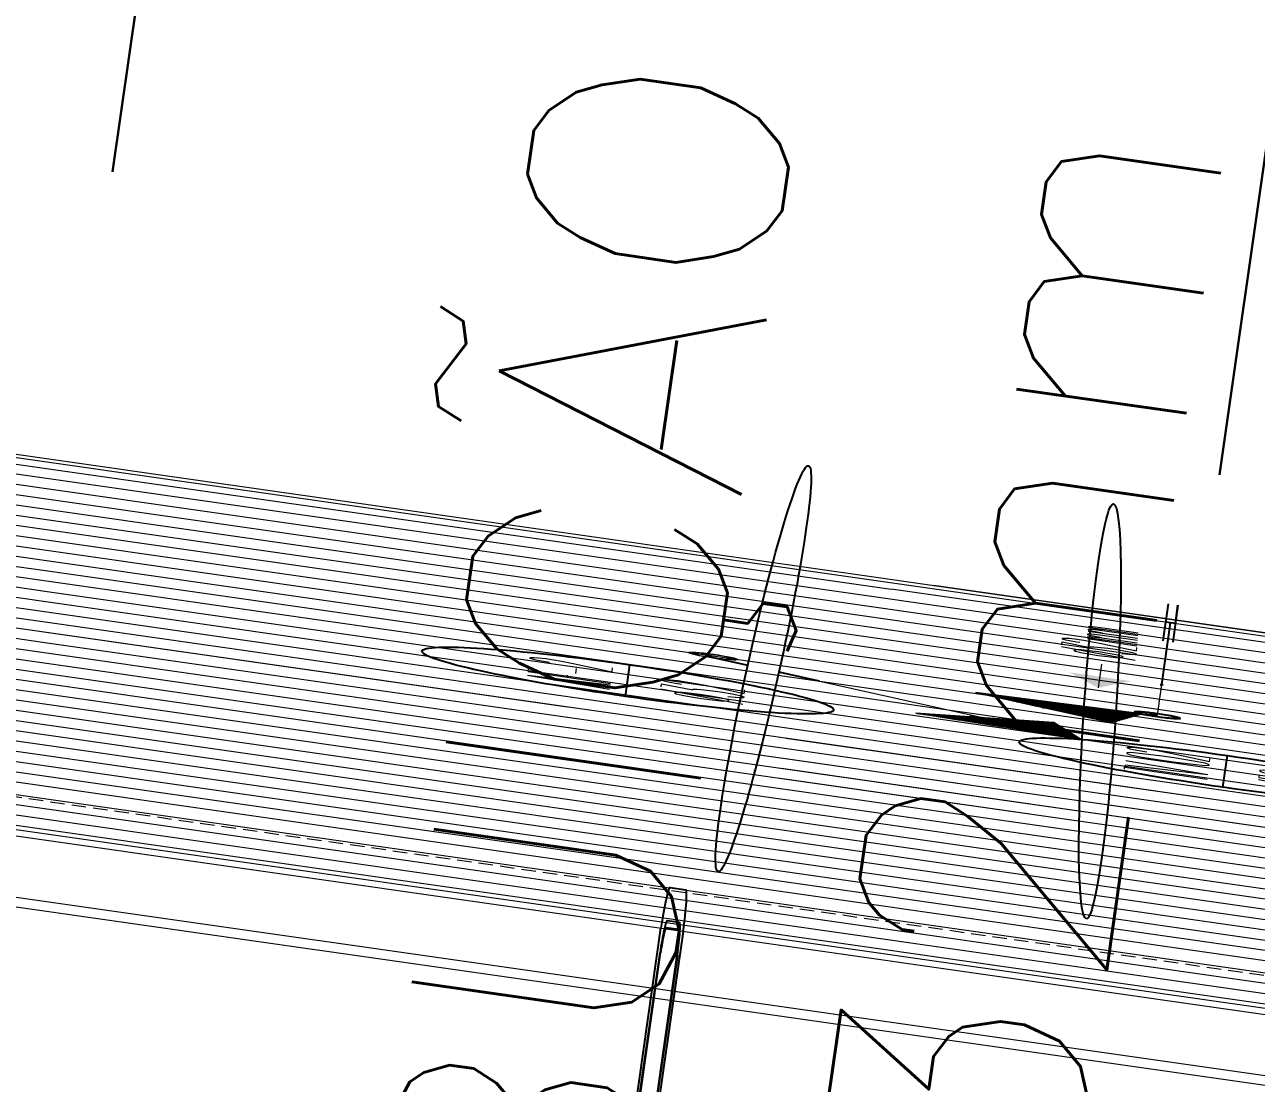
# Model space of a CAD drawing. Header units: millimetres. Extents: x -361192058 to 101130107379, y -14071650034 to 19218552450.
# Drawn here: x -137532 to -137444, y 42238.2 to 42313.8 of the extents above; entities that cross this region are included whole.
import ezdxf
from ezdxf.enums import TextEntityAlignment as Align

# ---------------------------------------------------------------- set-up
doc = ezdxf.new("R2010")
doc.units = ezdxf.units.MM
doc.header["$LTSCALE"] = 0.5
doc.linetypes.add('HIDDEN2', pattern=[0.1875, 0.125, -0.0625])
for name, color, linetype in [('02', 2, 'Continuous'), ('APBAN', 4, 'Continuous'), ('CONEXAO_AG_FRIA', 3, 'Continuous'), ('CONEXAO_ESGOTO', 7, 'Continuous'), ('CONEXÃO_HIDRÁULICA', 2, 'Continuous'), ('DETALHE_CONEXAO_EG', 3, 'Continuous'), ('DIVERSOS', 4, 'Continuous'), ('ESQUADRIAS', 3, 'Continuous'), ('HATCH', 8, 'Continuous'), ('MOBIL-I', 251, 'Continuous'), ('projeção 02', 7, 'HIDDEN2'), ('TUBULAÇÃO_HIDRÁULICA', 5, 'Continuous'), ('TXT_0', 7, 'Continuous')]:
    doc.layers.add(name, color=color, linetype=linetype)
doc.styles.add('ADITIVOCAD', font='ROMANS.shx')
doc.styles.add('COTAS', font='romans.shx')
doc.styles.add('R80', font='simplex.shx', dxfattribs={"height": 0.2})
doc.styles.add('ROMANS', font='romans', dxfattribs={"height": 0.1})
doc.styles.get("Standard").update_dxf_attribs({"font": 'txt.shx', "height": 0.12})
doc.dimstyles.new('COTAS', dxfattribs={"dimtxt": 0.08, "dimasz": 0.06, "dimexe": 0.18, "dimexo": 0.0625, "dimgap": 0.05, "dimtad": 1, "dimdec": 4, "dimzin": 4, "dimdsep": 46, "dimtxsty": 'R80', "dimblk1": 'DOT', "dimblk2": 'DOT', "dimsah": 1, "dimcen": 0.09, "dimse1": 1, "dimse2": 1, "dimclrt": 150, "dimadec": 0, "dimazin": 0, "dimtfac": 1, "dimtdec": 4, "dimtmove": 2, "dimatfit": 3, "dimldrblk": 'DOT', "dimfxl": 0, "dimtolj": 1, "dimtzin": 0, "dimarcsym": 0})

# ---------------------------------------------------------------- blocks, each defined once
blk = doc.blocks.new('_Dot')
at = {"color": 0, "lineweight": -2}
blk.add_line((-0.5, 0), (-1, 0), dxfattribs=at)
at = {"color": 0, "const_width": 0.5}
blk.add_lwpolyline([(-0.25, 0, 1), (0.25, 0, 1)], format="xyb", close=True, dxfattribs=at)
blk = doc.blocks.new('DOT')
for p, q in [((0, -1.5), (0, 1.5)), ((1.5, 0), (-1.5, 0))]:
    blk.add_line(p, q)
blk.add_circle((0, 0), 0.5)
blk = doc.blocks.new('Adh_hicol0')
for radius in [0.559, 0.515]:
    blk.add_circle((0, 0), radius)
blk = doc.blocks.new('Adh_BalaoAf')
for p, q in [((0, 0), (0.65, 0)), ((1.8, 0), (1.15, 0))]:
    blk.add_line(p, q)
blk.add_circle((0.9, 0), 0.25)
blk = doc.blocks.new('Adh_Afn')
blk.add_line((-0.25, 0), (0.25, 0))
blk.add_circle((0, 0), 0.25)
at = {"flags": 8}
for tag, p in [('$AF', (0, 0.0703)), ('$DIAM', (0, -0.0909))]:
    blk.add_attdef(tag, text='', height=0.1, dxfattribs=at).set_placement(p, align=Align.MIDDLE)
blk = doc.blocks.new('Adh_cx_te90')
for p, q in [((-0.075, -0.0225), (-0.075, 0.0225)), ((0.075, 0), (0.075, 0.0225)), ((0.075, 0.0225), (0.075, -0.0225)), ((0.075, 0), (-0.075, 0)), ((0, -0.075), (0, 0)), ((-0.0225, -0.075), (0.0225, -0.075))]:
    blk.add_line(p, q)
blk = doc.blocks.new('ADC_VASO_02')
blk.add_lwpolyline([(-0.175, 0.15), (-0.175, 0.6, -0.414214), (-0.125, 0.65), (0.125, 0.65, -0.414214), (0.175, 0.6), (0.175, 0.1496)], format="xyb")
for points in [[(0.1388, 0.2754, -0.414214), (0.0988, 0.2354), (-0.0948, 0.2354, -0.414214), (-0.1348, 0.2754), (-0.1348, 0.5704, -0.414214), (-0.0948, 0.6104), (0.0988, 0.6104, -0.414214), (0.1388, 0.5704)], [(0.1303, 0.2754, -0.414214), (0.0988, 0.2439), (-0.0948, 0.2439, -0.414214), (-0.1263, 0.2754), (-0.1263, 0.5704, -0.414214), (-0.0948, 0.6019), (0.0988, 0.6019, -0.414214), (0.1303, 0.5704)], [(-0.17, 0.15, 0.414214), (-0.2, 0.12), (-0.2, 0), (0.2, 0), (0.2, 0.12, 0.414214), (0.17, 0.15)], [(-0.17, 0.14, 0.414214), (-0.19, 0.12), (-0.19, 0.01), (0.19, 0.01), (0.19, 0.12, 0.414214), (0.17, 0.14)]]:
    blk.add_lwpolyline(points, format="xyb", close=True)
blk.add_lwpolyline([(0.0363, 0.2439), (0.0363, 0.3375), (-0.0344, 0.3375), (-0.0344, 0.2439)])
blk.add_arc((0.0009, 0.3215), 0.0388, 24.3951, 155.6049)
blk = doc.blocks.new('APROVADO QUADRA 21.2 MBVII')
at = {"layer": 'HATCH', "lineweight": 18}
h = blk.add_hatch(dxfattribs=at)
h.set_pattern_fill('LINE,_O', color=256, scale=0.001, angle=337.2881)
h.set_pattern_definition([(337.28811485, (2017.4708656, 2334.646256), (0.0012258592473, 0.002928804211), [])])
h.paths.add_polyline_path([(4251.0708, 2471.5281), (4250.9075, 2471.6942), (4250.8685, 2471.4926)])
h = blk.add_hatch(dxfattribs=at)
h.set_pattern_fill('LINE,_O', color=256, scale=0.001, angle=68.4888)
h.set_pattern_definition([(68.48882318, (4435.0140477, 241.3852046), (-0.002953848728, 0.001164217631), [])])
h.paths.add_polyline_path([(4251.3577, 2471.6263), (4251.195, 2471.4597), (4251.3974, 2471.4249)])
at = {"layer": 'CONEXAO_ESGOTO', "lineweight": 18}
blk.add_line((4252.0776, 2471.4812), (4251.7033, 2471.4812), dxfattribs=at)
blk.add_solid([(4251.7033, 2471.4812), (4251.8794, 2471.4437), (4251.8794, 2471.5187)], dxfattribs=at)
at = {"layer": 'DETALHE_CONEXAO_EG', "lineweight": 18}
for radius in [0.03, 0.0275]:
    blk.add_circle((4251.3424, 2471.945), radius, dxfattribs=at)
for centre, radius, start, end in [((4251.3424, 2471.945), 0.025, 302.8451, 122.8411), ((4251.331, 2471.9525), 0.0137, 326.8705, 98.8182)]:
    blk.add_arc(centre, radius, start, end, dxfattribs=at)
at = {"layer": 'DIVERSOS', "color": 8, "lineweight": 18}
for p, q in [((4245.9212, 2456.1443), (4245.9212, 2478.7443)), ((4246.0712, 2456.6443), (4246.0712, 2478.7443)), ((4252.7712, 2470.9443), (4252.7712, 2471.7443)), ((4252.9212, 2470.5443), (4252.9212, 2471.6943))]:
    blk.add_line(p, q, dxfattribs=at)
at = {"layer": 'DIVERSOS', "lineweight": 18}
for p, q in [((4251.2065, 2471.8306), (4250.8685, 2471.4926)), ((4251.3974, 2471.4249), (4251.195, 2471.4597))]:
    blk.add_line(p, q, dxfattribs=at)
for points in [[(4250.8685, 2471.4926), (4251.0708, 2471.5281), (4250.9075, 2471.6942)], [(4251.3974, 2471.4249), (4251.3577, 2471.6263), (4251.195, 2471.4597)]]:
    blk.add_lwpolyline(points, dxfattribs=at)
at = {"layer": 'ESQUADRIAS', "color": 8, "lineweight": 18}
for p, q in [((4252.7712, 2478.7443), (4252.7712, 2471.7443)), ((4252.9212, 2478.7443), (4252.9212, 2463.7443)), ((4247.1212, 2472.7943), (4247.1212, 2466.4943))]:
    blk.add_line(p, q, dxfattribs=at)
at = {"layer": 'HATCH', "color": 8, "lineweight": 18}
for p, q in [((4247.85, 2466.4943), (4247.85, 2478.4943)), ((4248.0087, 2466.4943), (4248.0087, 2478.4943)), ((4248.1675, 2466.4943), (4248.1675, 2478.4943)), ((4248.3262, 2466.4943), (4248.3262, 2478.4943)), ((4248.485, 2466.4943), (4248.485, 2478.4943)), ((4248.6437, 2466.4943), (4248.6437, 2478.4943)), ((4248.8025, 2466.4943), (4248.8025, 2478.4943)), ((4247.1825, 2466.4943), (4247.1825, 2477.3443)), ((4247.3412, 2466.4943), (4247.3412, 2477.3443)), ((4247.5, 2466.4943), (4247.5, 2477.3443)), ((4247.6587, 2466.4943), (4247.6587, 2477.3443)), ((4251.025, 2472.7486), (4251.025, 2477.3443)), ((4251.1837, 2472.7486), (4251.1837, 2477.3443)), ((4251.8187, 2470.9443), (4251.8187, 2477.3443)), ((4251.9775, 2470.9443), (4251.9775, 2477.3443)), ((4252.1362, 2470.9443), (4252.1362, 2477.3443)), ((4252.295, 2470.9443), (4252.295, 2477.3443)), ((4252.4537, 2470.9443), (4252.4537, 2477.3443)), ((4252.6125, 2470.9443), (4252.6125, 2477.3443)), ((4251.3425, 2470.9443), (4251.3425, 2475.9326)), ((4251.5012, 2470.9443), (4251.5012, 2475.9326)), ((4251.66, 2470.9443), (4251.66, 2475.5525)), ((4248.9612, 2469.8034), (4248.9612, 2473.6785)), ((4249.12, 2469.8034), (4249.12, 2473.6785)), ((4249.2787, 2469.8034), (4249.2787, 2473.6785)), ((4249.4375, 2469.8034), (4249.4375, 2473.6785)), ((4249.5962, 2470.9443), (4249.5962, 2473.6785)), ((4249.755, 2470.9443), (4249.755, 2473.6785)), ((4249.9137, 2470.9443), (4249.9137, 2473.6785)), ((4250.0725, 2472.7486), (4250.0725, 2473.6785)), ((4250.2312, 2470.9443), (4250.2312, 2473.6785)), ((4250.39, 2472.7486), (4250.39, 2473.6785)), ((4250.5487, 2472.7486), (4250.5487, 2473.6785)), ((4250.7075, 2472.7486), (4250.7075, 2473.6785)), ((4250.8662, 2472.7486), (4250.8662, 2473.6785)), ((4247.0212, 2472.7943), (4247.0212, 2466.3943)), ((4250.0725, 2470.9443), (4250.0725, 2472.7486)), ((4250.2312, 2472.1097), (4250.2312, 2472.7486)), ((4250.39, 2469.8034), (4250.39, 2472.7486)), ((4250.5487, 2469.8034), (4250.5487, 2472.7486)), ((4250.7075, 2469.8034), (4250.7075, 2472.7486)), ((4250.8662, 2469.8034), (4250.8662, 2472.7486)), ((4251.025, 2469.2899), (4251.025, 2472.7486)), ((4251.1837, 2469.2899), (4251.1837, 2472.7486)), ((4249.5962, 2469.8034), (4249.5962, 2471.8443)), ((4249.755, 2469.8034), (4249.755, 2471.8443)), ((4249.9137, 2469.8034), (4249.9137, 2471.8443)), ((4250.0725, 2469.8034), (4250.0725, 2471.8443)), ((4250.2312, 2469.8034), (4250.2312, 2471.8443))]:
    blk.add_line(p, q, dxfattribs=at)
at = {"layer": 'projeção 02', "color": 8, "lineweight": 18}
blk.add_line((4247.6212, 2466.9943), (4247.6212, 2473.2943), dxfattribs=at)
at = {"layer": 'TUBULAÇÃO_HIDRÁULICA', "lineweight": 18}
for p, q in [((4252.8674, 2467.6505), (4252.8674, 2476.5659)), ((4251.4118, 2471.4061), (4252.8674, 2471.4061))]:
    blk.add_line(p, q, dxfattribs=at)
at = {"layer": 'CONEXÃO_HIDRÁULICA', "lineweight": 18, "rotation": 270}
blk.add_blockref('Adh_cx_te90', (4252.8674, 2471.4061), dxfattribs=at)
at = {"layer": 'DIVERSOS', "lineweight": 18}
for p, rotation in [((4251.4118, 2471.4061), 134.9999999999954), ((4251.3282, 2471.9522), 224.9999999999954)]:
    blk.add_blockref('Adh_BalaoAf', p, dxfattribs=dict(at, rotation=rotation))
ref = blk.add_blockref('Adh_Afn', (4250.7754, 2472.0425), dxfattribs=at)
ref.add_attrib('$AF', 'AF-2', dxfattribs={"layer": 'TXT_0', "height": 0.1, "style": 'ADITIVOCAD', "flags": 8}).set_placement((4250.7754, 2472.1127), align=Align.MIDDLE)
ref.add_attrib('$DIAM', '%%C32', dxfattribs={"layer": 'TXT_0', "height": 0.1, "style": 'ADITIVOCAD', "flags": 8}).set_placement((4250.7754, 2471.9516), align=Align.MIDDLE)
ref = blk.add_blockref('Adh_Afn', (4250.6918, 2471.3159), dxfattribs=at)
ref.add_attrib('$AF', 'TV 02', dxfattribs={"layer": 'TXT_0', "height": 0.1, "style": 'ADITIVOCAD', "flags": 8}).set_placement((4250.6918, 2471.3861), align=Align.MIDDLE)
ref.add_attrib('$DIAM', '%%C50', dxfattribs={"layer": 'TXT_0', "height": 0.1, "style": 'ADITIVOCAD', "flags": 8}).set_placement((4250.6918, 2471.2249), align=Align.MIDDLE)
at = {"layer": 'MOBIL-I', "color": 8, "lineweight": 18, "rotation": 269.9999999999999}
blk.add_blockref('ADC_VASO_02', (4239.2294, 2471.9473), dxfattribs=at)
at = {"layer": 'TUBULAÇÃO_HIDRÁULICA', "lineweight": 18, "xscale": 0.0500000000001819, "yscale": 0.0500000000001819, "zscale": 0.0500000000001819, "rotation": 180}
blk.add_blockref('Adh_hicol0', (4251.4118, 2471.4061), dxfattribs=at)
at = {"color": 0, "lineweight": 13, "flags": 8}
for p in [(4700.7247, 2280.1125), (4699.5738, 2277.8964), (4702.3546, 2276.195), (4703.6722, 2274.085), (4699.8445, 2272.2194), (4703.0488, 2270.137), (4703.0877, 2267.9803), (4700.6523, 2261.5216), (4700.7007, 2257.1593)]:
    blk.add_attdef('NIVEL', p, '', height=0.075, dxfattribs=at)
for rotation, width, p in [(90, 0.8, (4700.8205, 2275.7521)), (270, 0.6, (4703.8437, 2274.9021)), (90, 0.8, (4701.5575, 2268.5021)), (180, 0.6, (4651.1817, 2236.1931))]:
    blk.add_attdef('$PORTA', text='', height=0.09, rotation=rotation, dxfattribs=dict(at, width=width)).set_placement(p, align=Align.MIDDLE)
for p in [(4654.176, 2240.463), (4648.499, 2240.1923), (4637.8012, 2239.3845), (4633.4388, 2239.3361), (4656.3921, 2239.3121), (4652.4746, 2237.6822), (4646.4166, 2236.988), (4644.2598, 2236.9491), (4650.3646, 2236.3646)]:
    blk.add_attdef('NIVEL', p, '', height=0.075, rotation=270, dxfattribs=at)
at = {"color": 0, "lineweight": 13, "width": 0.8, "flags": 8}
for p in [(4652.0317, 2239.2163), (4644.7817, 2238.4793)]:
    blk.add_attdef('$PORTA', text='', height=0.09, dxfattribs=at).set_placement(p, align=Align.MIDDLE)
at = {"layer": 'APBAN', "lineweight": 18, "insert": (4260.6189, 2471.423), "char_height": 0.309381, "attachment_point": 9, "style": 'COTAS'}
blk.add_mtext('DISTRIBUIÇÃO\\PGERAL DE %%C 32mm', dxfattribs=at)
at = {"layer": 'CONEXAO_AG_FRIA', "lineweight": 18, "style": 'ROMANS'}
blk.add_text(' %%C32mm', height=0.09, rotation=0.1652, dxfattribs=at).set_placement((4252.3942, 2471.4422), align=Align.CENTER)
at = {"layer": 'APBAN', "lineweight": 18, "annotation_type": 0, "has_hookline": 1, "hookline_direction": 1}
for points, text_width in [([(4263.1219, 2471.8713), (4260.4653, 2472.7425), (4260.4053, 2472.7425)], 2.0773), ([(4264.1524, 2470.7199), (4260.6689, 2471.373)], 4.5818)]:
    blk.add_leader(points, dimstyle='COTAS', override={"dimldrblk": 'DOT'}, dxfattribs=dict(at, text_width=text_width))

msp = doc.modelspace()

# ---------------------------------------------------------------- block references
at = {"layer": '02', "color": 0, "lineweight": 30, "xscale": -4.574818403918471, "yscale": -59.40450511825884, "zscale": 4.574818403918471, "rotation": 261.8606972171988}
msp.add_blockref('APROVADO QUADRA 21.2 MBVII', (5129.041, 2225.201), dxfattribs=at)

doc.saveas('drawing.dxf')
